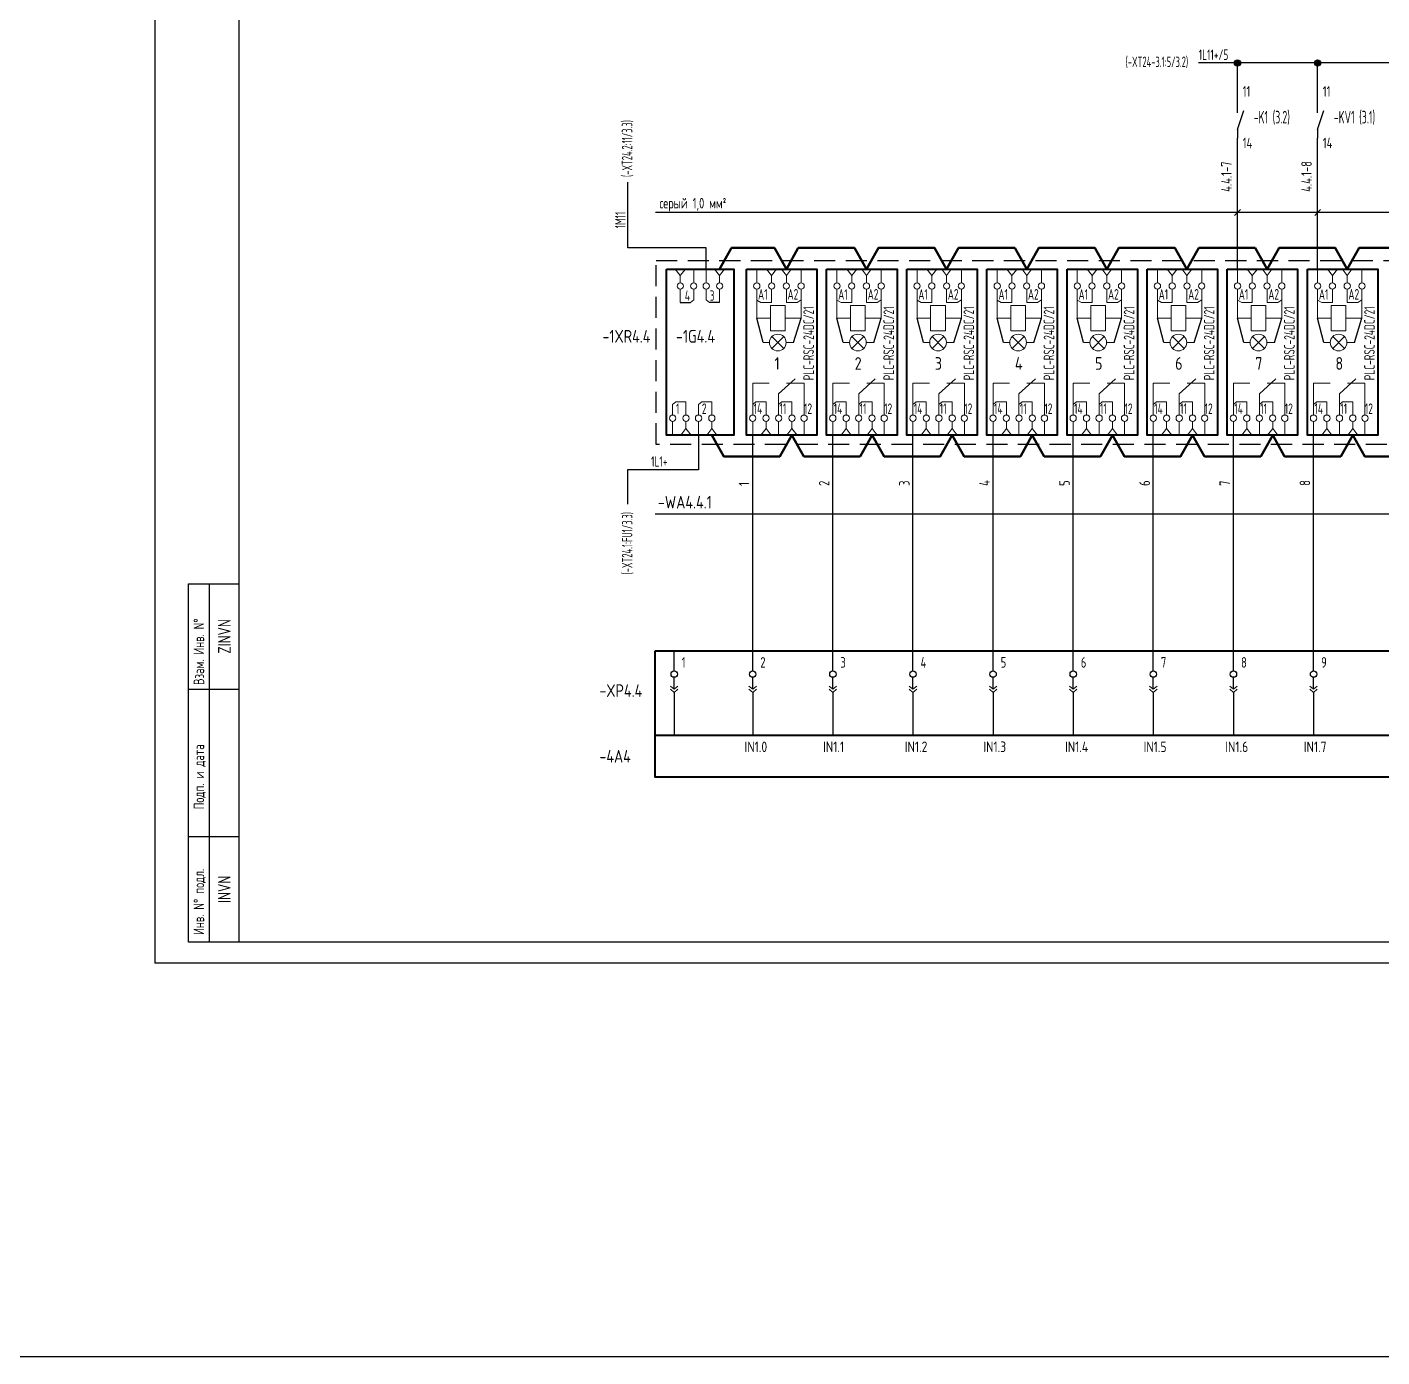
# Model space of a CAD drawing. Header units: millimetres. Extents: x 613 to 19799, y 1373 to 4314.
# Drawn here: x 8977.7 to 9299, y 1373 to 1688.4 of the extents above; entities that cross this region are included whole.
import ezdxf
from ezdxf.enums import TextEntityAlignment as Align

# ---------------------------------------------------------------- set-up
doc = ezdxf.new("R2010")
doc.units = ezdxf.units.MM
for name, pattern in [('DASHED2', [0.375, 0.25, -0.125]), ('K5LT32768', [0]), ('K5LT_THIN', [0])]:
    doc.linetypes.add(name, pattern=pattern)
doc.layers.add('EPLAN108', color=5, linetype='Continuous', lineweight=30)
for name, color, linetype in [('Временный', 6, 'Continuous'), ('КИА_МАРКИРОВКА', 2, 'Continuous'), ('КИА_НАКЛЕЙКИ', 1, 'Continuous')]:
    doc.layers.add(name, color=color, linetype=linetype)
doc.styles.add('GOST-A 3-1', font='gost_0.ttf', dxfattribs={"height": 3})
doc.styles.add('GOSTA-2.5-1', font='GOST_AU.ttf', dxfattribs={"width": 0.9, "height": 2.5})
doc.styles.add('ROMANS0-70', font='romans.shx', dxfattribs={"width": 0.7})

# ---------------------------------------------------------------- blocks, each defined once
blk = doc.blocks.new('A$C66DD7B38')
for p, q in [((4.5, 25.21), (4.5, 30)), ((23.13, 25.21), (23.13, 30)), ((42.13, 25.21), (42.13, 30)), ((61.13, 25.21), (61.13, 30)), ((80.13, 25.21), (80.13, 30)), ((99.13, 25.21), (99.13, 30)), ((118.13, 25.21), (118.13, 30)), ((137.13, 25.21), (137.13, 30)), ((156.13, 25.21), (156.13, 30)), ((4.5, 20.89), (4.5, 23.71)), ((23.13, 20.89), (23.13, 23.71)), ((42.13, 20.89), (42.13, 23.71)), ((61.13, 20.89), (61.13, 23.71)), ((80.13, 20.89), (80.13, 23.71)), ((99.13, 20.89), (99.13, 23.71)), ((118.13, 20.89), (118.13, 23.71)), ((137.13, 20.89), (137.13, 23.71)), ((156.13, 20.89), (156.13, 23.71)), ((4.5, 20.14), (4.5, 9.97)), ((23.13, 20.14), (23.13, 9.97)), ((42.13, 20.14), (42.13, 9.97)), ((61.13, 20.14), (61.13, 9.97)), ((80.13, 20.14), (80.13, 9.97)), ((99.13, 20.14), (99.13, 9.97)), ((118.13, 20.14), (118.13, 9.97)), ((137.13, 20.14), (137.13, 9.97)), ((156.13, 20.14), (156.13, 9.97))]:
    blk.add_line(p, q)
at = {"lineweight": 18}
for p, q in [((4.5, 20.89), (3.61, 21.63)), ((4.5, 20.14), (3.61, 20.89)), ((4.5, 20.89), (5.39, 21.63)), ((4.5, 20.14), (5.39, 20.89)), ((23.13, 20.89), (22.24, 21.63)), ((23.13, 20.14), (22.24, 20.89)), ((23.13, 20.89), (24.02, 21.63)), ((23.13, 20.14), (24.02, 20.89)), ((42.13, 20.89), (41.24, 21.63)), ((42.13, 20.14), (41.24, 20.89)), ((42.13, 20.89), (43.02, 21.63)), ((42.13, 20.14), (43.02, 20.89)), ((61.13, 20.89), (60.24, 21.63)), ((61.13, 20.14), (60.24, 20.89)), ((61.13, 20.89), (62.02, 21.63)), ((61.13, 20.14), (62.02, 20.89)), ((80.13, 20.89), (79.24, 21.63)), ((80.13, 20.14), (79.24, 20.89)), ((80.13, 20.89), (81.02, 21.63)), ((80.13, 20.14), (81.02, 20.89)), ((99.13, 20.89), (98.24, 21.63)), ((99.13, 20.14), (98.24, 20.89)), ((99.13, 20.89), (100.02, 21.63)), ((99.13, 20.14), (100.02, 20.89)), ((118.13, 20.89), (117.24, 21.63)), ((118.13, 20.14), (117.24, 20.89)), ((118.13, 20.89), (119.02, 21.63)), ((118.13, 20.14), (119.02, 20.89)), ((137.13, 20.89), (136.24, 21.63)), ((137.13, 20.14), (136.24, 20.89)), ((137.13, 20.89), (138.02, 21.63)), ((137.13, 20.14), (138.02, 20.89)), ((156.13, 20.89), (155.24, 21.63)), ((156.13, 20.14), (155.24, 20.89)), ((156.13, 20.89), (157.02, 21.63)), ((156.13, 20.14), (157.02, 20.89))]:
    blk.add_line(p, q, dxfattribs=at)
at = {"lineweight": 40}
blk.add_line((0, 9.97), (371.67, 9.97), dxfattribs=at)
blk.add_lwpolyline([(0, 30), (371.67, 30), (371.67, 0), (0, 0)], close=True, dxfattribs=at)
for centre in [(4.5, 24.46), (23.13, 24.46), (42.13, 24.46), (61.13, 24.46), (80.13, 24.46), (99.13, 24.46), (118.13, 24.46), (137.13, 24.46), (156.13, 24.46)]:
    blk.add_circle(centre, 0.75)
at = {"style": 'GOSTA-2.5-1', "width": 0.9}
for s, p in [('1', (6.3, 26)), ('2', (24.93, 26)), ('3', (43.93, 26)), ('4', (62.93, 26)), ('5', (81.93, 26)), ('6', (100.93, 26)), ('7', (119.93, 26)), ('8', (138.93, 26)), ('9', (157.93, 26))]:
    blk.add_text(s, height=2.5, dxfattribs=at).set_placement(p)
at = {"style": 'GOSTA-2.5-1'}
for s, p in [('IN1.0', (21.19, 5.98)), ('IN1.1', (39.82, 5.98)), ('IN1.2', (59.19, 5.98)), ('IN1.3', (77.82, 5.98)), ('IN1.4', (97.19, 5.98)), ('IN1.5', (115.82, 5.98)), ('IN1.6', (135.19, 5.98)), ('IN1.7', (153.82, 5.98))]:
    blk.add_text(s, height=2.5, dxfattribs=at).set_placement(p)
blk = doc.blocks.new('A$C2C8C317B')
at = {"color": 0}
for p, q in [((0, 0), (0, 39.44)), ((3.94, 21.99), (2.44, 27.76)), ((11.17, 21.99), (12.94, 27.76))]:
    blk.add_line(p, q, dxfattribs=at)
at = {"linetype": 'K5LT_THIN', "lineweight": 18}
for p, q in [((2.44, 36.15), (2.44, 39.44)), ((5.94, 37.86), (4.75, 39.44)), ((5.94, 37.86), (7.14, 39.44)), ((9.44, 37.88), (8.25, 39.45)), ((9.44, 37.88), (10.64, 39.45)), ((12.94, 36.15), (12.94, 39.44)), ((5.94, 36.15), (5.94, 37.86)), ((9.44, 36.17), (9.44, 37.88)), ((2.44, 34.65), (2.44, 27.76)), ((5.94, 34.65), (5.94, 31.48)), ((9.44, 34.67), (9.44, 31.52)), ((12.94, 34.65), (12.94, 27.76)), ((3.42, 31.48), (2.44, 32.07)), ((5.94, 31.48), (3.42, 31.48)), ((9.16, 30.76), (5.66, 30.76)), ((5.66, 30.76), (5.66, 24.76)), ((9.16, 24.76), (9.16, 30.76)), ((9.44, 31.52), (11.97, 31.52)), ((11.97, 31.52), (12.94, 32.12)), ((5.66, 27.76), (2.44, 27.76)), ((9.16, 27.76), (12.94, 27.76)), ((5.66, 24.76), (9.16, 24.76)), ((7.61, 9.79), (11.52, 13.36)), ((1.46, 4.79), (1.46, 12.35)), ((5.38, 12.35), (1.46, 12.35)), ((7.61, 4.79), (7.61, 9.79)), ((13.65, 12.35), (9.5, 12.35)), ((13.65, 12.35), (13.65, 4.79)), ((2.22, 7.93), (1.46, 7.29)), ((4.63, 7.93), (2.22, 7.93)), ((4.63, 4.79), (4.63, 7.93)), ((8.36, 7.93), (7.61, 7.29)), ((10.77, 7.93), (8.36, 7.93)), ((10.77, 4.79), (10.77, 7.93)), ((1.46, 3.29), (1.46, 0)), ((4.63, 3.29), (4.63, 1.58)), ((7.61, 3.29), (7.61, 0)), ((10.77, 3.29), (10.77, 1.58)), ((13.65, 3.29), (13.65, 0)), ((4.63, 1.58), (3.43, 0)), ((4.63, 1.58), (5.82, 0)), ((10.77, 1.58), (9.58, 0)), ((10.77, 1.58), (11.97, 0))]:
    blk.add_line(p, q, dxfattribs=at)
at = {"color": 0, "lineweight": 20}
for p, q in [((6.01, 23.39), (8.81, 20.59)), ((8.81, 23.39), (6.01, 20.59)), ((5.43, 21.99), (3.94, 21.99)), ((9.39, 21.99), (11.17, 21.99))]:
    blk.add_line(p, q, dxfattribs=at)
at = {"lineweight": 40}
blk.add_lwpolyline([(0, 39.44), (16.69, 39.44), (16.69, 0), (0, 0)], close=True, dxfattribs=at)
at = {"color": 0, "lineweight": 20}
blk.add_circle((7.41, 21.99), 1.98, dxfattribs=at)
at = {"linetype": 'K5LT32768', "lineweight": 18}
for centre, start, end in [((2.44, 35.4), 0, 180), ((2.44, 35.4), 180, 0), ((5.94, 35.4), 0, 180), ((5.94, 35.4), 180, 0), ((9.44, 35.42), 0, 180), ((9.44, 35.42), 180, 0), ((12.94, 35.4), 0, 180), ((12.94, 35.4), 180, 0), ((1.46, 4.04), 0, 180), ((1.46, 4.04), 180, 0), ((4.63, 4.04), 0, 180), ((4.63, 4.04), 180, 0), ((7.61, 4.04), 0, 180), ((7.61, 4.04), 180, 0), ((10.77, 4.04), 0, 180), ((10.77, 4.04), 180, 0), ((13.65, 4.04), 0, 180), ((13.65, 4.04), 180, 0)]:
    blk.add_arc(centre, 0.75, start, end, dxfattribs=at)
at = {"style": 'GOSTA-2.5-1', "width": 0.8}
for s, p in [('A1', (2.73, 32.17)), ('A2', (9.73, 32.19)), ('14', (1.68, 5.05)), ('11', (7.82, 5.05)), ('12', (13.64, 5.05))]:
    blk.add_text(s, height=2.5, dxfattribs=at).set_placement(p)
blk.add_text('PLC-RSC-24DC/21', height=2.5, rotation=90, dxfattribs=at).set_placement((15.97, 13.05))
blk = doc.blocks.new('A$C27D72B89')
at = {"linetype": 'K5LT_THIN', "lineweight": 18}
for p, q in [((3.3, 37.86), (2.11, 39.44)), ((3.3, 37.86), (4.5, 39.44)), ((6.47, 36.15), (6.47, 39.44)), ((9.44, 36.15), (9.44, 39.44)), ((12.61, 37.86), (11.41, 39.44)), ((12.61, 37.86), (13.8, 39.44)), ((3.3, 36.15), (3.3, 37.86)), ((12.61, 36.15), (12.61, 37.86)), ((3.3, 34.65), (3.3, 31.51)), ((5.71, 31.51), (6.47, 32.15)), ((6.47, 34.65), (6.47, 32.15)), ((9.44, 34.65), (9.44, 32.15)), ((10.2, 31.51), (9.44, 32.15)), ((12.61, 34.65), (12.61, 31.51)), ((2.22, 7.93), (1.47, 7.29)), ((1.47, 4.79), (1.47, 7.29)), ((4.63, 7.93), (2.22, 7.93)), ((4.63, 4.79), (4.63, 7.93)), ((8.36, 7.93), (7.61, 7.29)), ((7.61, 4.79), (7.61, 7.29)), ((10.77, 7.93), (8.36, 7.93)), ((10.77, 4.79), (10.77, 7.93)), ((1.47, 3.29), (1.47, 0)), ((4.63, 3.29), (4.63, 1.58)), ((7.61, 3.29), (7.61, 0)), ((10.77, 3.29), (10.77, 1.58)), ((4.63, 1.58), (3.44, 0)), ((4.63, 1.58), (5.83, 0)), ((10.77, 1.58), (9.58, 0)), ((10.77, 1.58), (11.97, 0))]:
    blk.add_line(p, q, dxfattribs=at)
at = {"color": 0}
for p, q in [((3.3, 31.51), (5.71, 31.51)), ((12.61, 31.51), (10.2, 31.51))]:
    blk.add_line(p, q, dxfattribs=at)
at = {"lineweight": 40}
blk.add_lwpolyline([(0, 39.44), (16, 39.44), (16, 0), (0, 0)], close=True, dxfattribs=at)
at = {"linetype": 'K5LT32768', "lineweight": 18}
for centre, start, end in [((3.3, 35.4), 0, 180), ((3.3, 35.4), 180, 0), ((6.47, 35.4), 0, 180), ((6.47, 35.4), 180, 0), ((9.44, 35.4), 0, 180), ((9.44, 35.4), 180, 0), ((12.61, 35.4), 0, 180), ((12.61, 35.4), 180, 0), ((1.47, 4.04), 0, 180), ((1.47, 4.04), 180, 0), ((4.63, 4.04), 0, 180), ((4.63, 4.04), 180, 0), ((7.61, 4.04), 0, 180), ((7.61, 4.04), 180, 0), ((10.77, 4.04), 0, 180), ((10.77, 4.04), 180, 0)]:
    blk.add_arc(centre, 0.75, start, end, dxfattribs=at)
at = {"style": 'GOSTA-2.5-1', "width": 0.8}
for s, p in [('4', (4.36, 31.88)), ('3', (10.26, 31.89)), ('1', (2.28, 5.05)), ('2', (8.42, 5.05))]:
    blk.add_text(s, height=2.5, dxfattribs=at).set_placement(p)
blk = doc.blocks.new('A$C2EC3666A')
h = blk.add_hatch(color=7)
h.dxf.hatch_style = 1
edge = h.paths.add_edge_path()
edge.add_arc((0, 0), 0.75, 0, 360)
at = {"color": 0}
blk.add_circle((0, 0), 0.75, dxfattribs=at)

msp = doc.modelspace()

# ---------------------------------------------------------------- linework, layer by layer
for p, q in [((9008, 1886.39), (9008, 1466.39)), ((9028, 1471.39), (9028, 1881.39)), ((9016, 1471.39), (9016, 1556.39)), ((9016, 1556.39), (9028, 1556.39)), ((9021, 1471.39), (9021, 1556.39)), ((9016, 1531.39), (9028, 1531.39)), ((9016, 1496.39), (9028, 1496.39)), ((9021, 1496.39), (9028, 1496.39)), ((9028, 1471.39), (9016, 1471.39)), ((9597, 1471.39), (9028, 1471.39)), ((9602, 1466.39), (9008, 1466.39))]:
    msp.add_line(p, q)
at = {"color": 1}
for p, q in [((9283.77, 1679.92), (9255.51, 1679.92)), ((9264.77, 1670.12), (9264.77, 1679.92)), ((9283.77, 1670.12), (9283.77, 1679.92)), ((9338.55, 1679.92), (9283.77, 1679.92)), ((9120.12, 1583.43), (9120.12, 1575.26))]:
    msp.add_line(p, q, dxfattribs=at)
at = {"lineweight": 25}
for p, q in [((9264.77, 1668.12), (9264.77, 1670.12)), ((9264.77, 1664.12), (9266.27, 1668.62)), ((9283.77, 1668.12), (9283.77, 1670.12)), ((9283.77, 1664.12), (9285.27, 1668.62)), ((9264.77, 1664.12), (9264.77, 1662.12)), ((9283.77, 1664.12), (9283.77, 1662.12))]:
    msp.add_line(p, q, dxfattribs=at)
at = {"color": 252}
for p, q in [((9264.77, 1631.05), (9264.77, 1662.12)), ((9283.77, 1631.05), (9283.77, 1662.12))]:
    msp.add_line(p, q, dxfattribs=at)
at = {"color": 4}
for p, q in [((9120.17, 1636.05), (9120.17, 1651.62)), ((9138.77, 1636.05), (9120.17, 1636.05)), ((9138.77, 1631.05), (9138.77, 1636.05))]:
    msp.add_line(p, q, dxfattribs=at)
at = {"color": 0}
for p, q in [((9264.07, 1643.75), (9265.48, 1645.16)), ((9283.07, 1643.75), (9284.48, 1645.16)), ((9473.91, 1644.45), (9126.74, 1644.45)), ((9149.79, 1540.48), (9149.79, 1591.61)), ((9168.79, 1540.48), (9168.79, 1591.61)), ((9187.79, 1540.48), (9187.79, 1591.61)), ((9206.79, 1540.48), (9206.79, 1591.61)), ((9225.79, 1540.48), (9225.79, 1591.61)), ((9244.79, 1540.48), (9244.79, 1591.61)), ((9263.79, 1540.48), (9263.79, 1591.61)), ((9282.79, 1540.48), (9282.79, 1591.61)), ((9126.67, 1572.98), (9474.14, 1572.98))]:
    msp.add_line(p, q, dxfattribs=at)
at = {"color": 4, "lineweight": 50}
for points in [[(9157.77, 1631.05), (9154.93, 1636.05), (9144.78, 1636.05), (9141.94, 1631.05)], [(9176.77, 1631.05), (9173.93, 1636.05), (9160.61, 1636.05), (9157.77, 1631.05)], [(9195.77, 1631.05), (9192.93, 1636.05), (9179.61, 1636.05), (9176.77, 1631.05)], [(9214.77, 1631.05), (9211.93, 1636.05), (9198.61, 1636.05), (9195.77, 1631.05)], [(9233.77, 1631.05), (9230.93, 1636.05), (9217.61, 1636.05), (9214.77, 1631.05)], [(9252.77, 1631.05), (9249.93, 1636.05), (9236.61, 1636.05), (9233.77, 1631.05)], [(9271.77, 1631.05), (9268.93, 1636.05), (9255.61, 1636.05), (9252.77, 1631.05)], [(9290.77, 1631.05), (9287.93, 1636.05), (9274.61, 1636.05), (9271.77, 1631.05)], [(9345.55, 1631.05), (9342.72, 1636.05), (9293.61, 1636.05), (9290.77, 1631.05)]]:
    msp.add_lwpolyline(points, dxfattribs=at)
at = {"color": 0, "linetype": 'DASHED2', "ltscale": 20}
msp.add_lwpolyline([(9126.87, 1633.08), (9487.7, 1633.08), (9487.7, 1589.45), (9126.87, 1589.45)], close=True, dxfattribs=at)
at = {"color": 1}
msp.add_lwpolyline([(9136.94, 1591.61), (9136.94, 1583.43), (9120.12, 1583.43)], dxfattribs=at)
at = {"color": 1, "lineweight": 50}
for points in [[(9159.1, 1591.61), (9156.26, 1586.61), (9142.94, 1586.61), (9140.1, 1591.61)], [(9178.1, 1591.61), (9175.26, 1586.61), (9161.94, 1586.61), (9159.1, 1591.61)], [(9197.1, 1591.61), (9194.26, 1586.61), (9180.94, 1586.61), (9178.1, 1591.61)], [(9216.1, 1591.61), (9213.26, 1586.61), (9199.94, 1586.61), (9197.1, 1591.61)], [(9235.1, 1591.61), (9232.26, 1586.61), (9218.94, 1586.61), (9216.1, 1591.61)], [(9254.1, 1591.61), (9251.26, 1586.61), (9237.94, 1586.61), (9235.1, 1591.61)], [(9273.1, 1591.61), (9270.26, 1586.61), (9256.94, 1586.61), (9254.1, 1591.61)], [(9292.1, 1591.61), (9289.26, 1586.61), (9275.94, 1586.61), (9273.1, 1591.61)], [(9346.89, 1591.61), (9344.05, 1586.61), (9294.94, 1586.61), (9292.1, 1591.61)]]:
    msp.add_lwpolyline(points, dxfattribs=at)
at = {"layer": 'EPLAN108', "color": 2}
msp.add_lwpolyline([(613.36, 2532.19), (19799.49, 2532.19), (19799.49, 1372.97), (613.36, 1372.97)], close=True, dxfattribs=at)

# ---------------------------------------------------------------- block references
at = {"color": 0}
for name, p in [('A$C2EC3666A', (9264.77, 1679.92)), ('A$C2EC3666A', (9283.77, 1679.92)), ('A$C27D72B89', (9129.33, 1591.61)), ('A$C2C8C317B', (9148.33, 1591.61)), ('A$C2C8C317B', (9167.33, 1591.61)), ('A$C2C8C317B', (9186.33, 1591.61)), ('A$C2C8C317B', (9205.33, 1591.61)), ('A$C2C8C317B', (9224.33, 1591.61)), ('A$C2C8C317B', (9243.33, 1591.61)), ('A$C2C8C317B', (9262.33, 1591.61)), ('A$C2C8C317B', (9281.33, 1591.61)), ('A$C66DD7B38', (9126.67, 1510.48))]:
    msp.add_blockref(name, p, dxfattribs=at)

# ---------------------------------------------------------------- texts
at = {"style": 'GOSTA-2.5-1', "width": 0.9}
for s, p in [('11', (9265.99, 1671.94)), ('11', (9284.99, 1671.94)), ('14', (9265.99, 1659.69)), ('14', (9284.99, 1659.69)), ('серый 1,0 мм²', (9127.68, 1645.41))]:
    msp.add_text(s, height=2.5, dxfattribs=at).set_placement(p)
at = {"color": 7, "style": 'GOST-A 3-1', "width": 0.7}
for s, p in [('-K1 (3.2)', (9268.61, 1665.57)), ('-KV1 (3.1)', (9287.61, 1665.57))]:
    msp.add_text(s, height=3, dxfattribs=at).set_placement(p)
at = {"style": 'GOST-A 3-1'}
for s, p in [('1', (9154.98, 1607.14)), ('2', (9173.98, 1607.14)), ('3', (9192.98, 1607.14)), ('4', (9211.98, 1607.14)), ('5', (9230.98, 1607.14)), ('6', (9249.98, 1607.14)), ('7', (9268.98, 1607.14)), ('8', (9287.98, 1607.14)), ('-XP4.4', (9113.44, 1529.54))]:
    msp.add_text(s, height=3, dxfattribs=at).set_placement(p)
at = {"style": 'GOSTA-2.5-1', "width": 0.9}
for s, p in [('4', (9205.99, 1579.6)), ('5', (9224.99, 1579.6)), ('6', (9243.99, 1579.6)), ('8', (9281.99, 1579.6)), ('1', (9148.99, 1579.6)), ('2', (9167.99, 1579.6)), ('3', (9186.99, 1579.6)), ('7', (9262.99, 1579.6))]:
    msp.add_text(s, height=2.5, rotation=90, dxfattribs=at).set_placement(p)
at = {"style": 'ROMANS0-70', "width": 0.7}
for s, p in [('Взам. Инв. N%%d', (9020.46, 1532.39)), ('Подп. и дата', (9020.46, 1502.86)), ('Инв. N%%d подл.', (9020.46, 1473.09))]:
    msp.add_text(s, height=2.5, rotation=90, dxfattribs=at).set_placement(p, align=Align.BOTTOM_LEFT)
at = {"style": 'ROMANS0-70', "width": 0.7, "flags": 12}
for tag, p in [('ZINVN', (9024.5, 1543.89)), ('INVN', (9024.5, 1483.89))]:
    msp.add_attdef(tag, text='', height=3, rotation=90, dxfattribs=at).set_placement(p, align=Align.MIDDLE_CENTER)
at = {"layer": 'Временный', "style": 'GOSTA-2.5-1', "width": 0.7}
msp.add_text('(-XT24-3.1:5/3.2)', height=2.5, dxfattribs=at).set_placement((9238.21, 1678.94))
for s, p in [('(-XT24.2:11/3.3)', (9121.26, 1652.86)), ('(-XT24.1:FU1/3.3)', (9121.27, 1558.57))]:
    msp.add_text(s, height=2.5, rotation=90, dxfattribs=at).set_placement(p)
at = {"layer": 'КИА_МАРКИРОВКА', "style": 'GOSTA-2.5-1', "width": 0.8}
for s, p in [('1L11+/5', (9255.57, 1680.63)), ('1L1+', (9125.7, 1584.14))]:
    msp.add_text(s, height=2.5, dxfattribs=at).set_placement(p)
at = {"layer": 'КИА_МАРКИРОВКА', "style": 'GOSTA-2.5-1'}
for s, width, p in [('4.4.1-7', 0.9, (9263.37, 1649.36)), ('4.4.1-8', 0.9, (9282.37, 1649.36)), ('1M11', 0.8, (9119.65, 1640.69))]:
    msp.add_text(s, height=2.5, rotation=90, dxfattribs=dict(at, width=width)).set_placement(p)
at = {"layer": 'КИА_МАРКИРОВКА', "style": 'GOST-A 3-1'}
for s, p in [('-WA4.4.1', (9127.31, 1574.24)), ('-4A4', (9113.44, 1513.96))]:
    msp.add_text(s, height=3, dxfattribs=at).set_placement(p)
at = {"layer": 'КИА_НАКЛЕЙКИ', "style": 'GOST-A 3-1'}
for s, p in [('-1XR4.4', (9114.16, 1613.58)), ('-1G4.4', (9131.6, 1613.58))]:
    msp.add_text(s, height=3, dxfattribs=at).set_placement(p)

doc.saveas('drawing.dxf')
